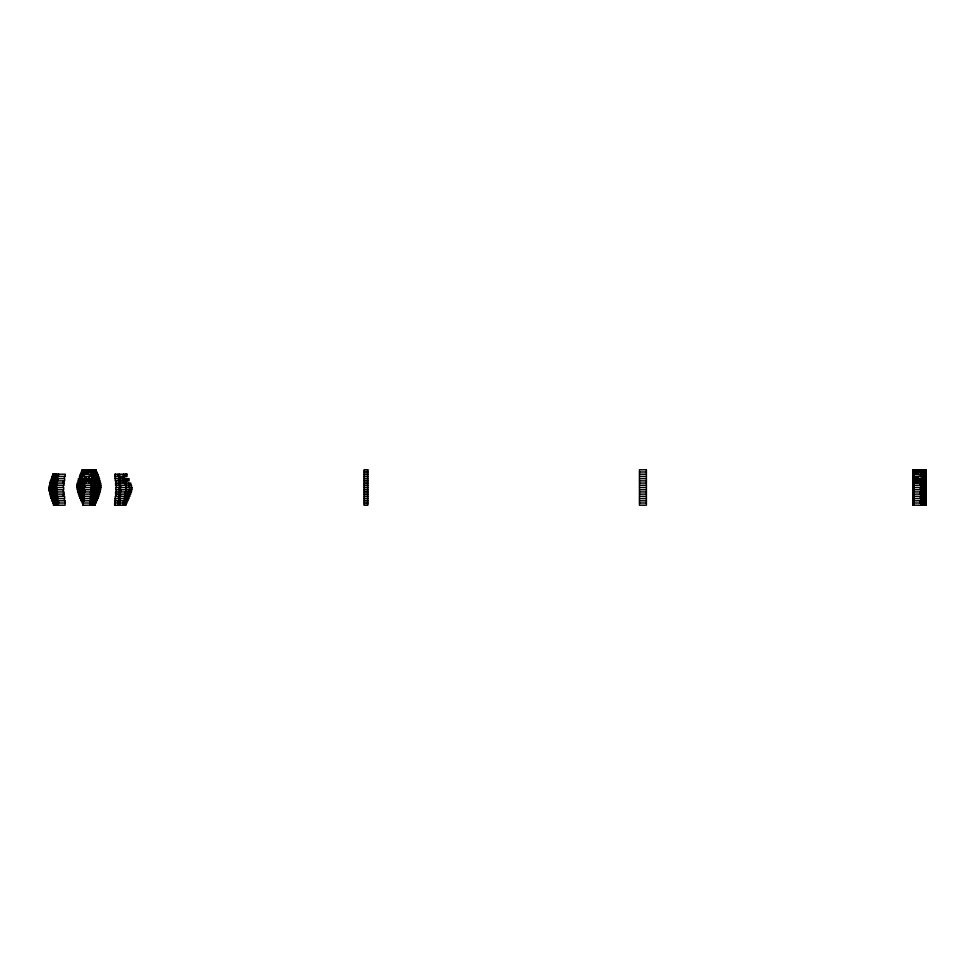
<?xml version="1.0" encoding="UTF-8"?>
<svg xmlns="http://www.w3.org/2000/svg" width="975" height="975" viewBox="0 0 975 975"><rect width="100%" height="100%" fill="white"/><g stroke="black" fill="none" stroke-linecap="round" stroke-linejoin="round"><path stroke-width="1.46" d="M95.916 469.779L82.119 469.779L82.119 471.997M912.832 469.779L926.189 469.779L926.177 471.997L912.771 471.997M364.443 471.997L367.77 471.997M639.478 471.997L646.401 471.997M97.841 476.422L97.841 474.216L81.169 474.216L81.169 471.997L96.854 471.997L96.854 474.216M364.443 474.216L367.77 474.216M639.478 474.216L646.401 474.216M912.771 474.216L926.189 474.216L926.177 476.422L912.771 476.422M51.882 478.64L51.882 476.422L65.252 476.422L65.252 474.216L52.723 474.216L52.687 478.64M364.443 476.422L367.77 476.422M639.478 476.422L646.401 476.422M54.892 478.64L51.638 478.64L51.638 480.858L53.991 480.858L53.991 478.64M55.392 478.64L64.618 478.64L64.618 480.858L54.173 480.858L54.186 474.216M115.233 478.64L129.066 478.64L129.066 480.858L115.233 480.858L115.269 476.422M364.443 478.64L367.77 478.64M639.478 478.64L646.401 478.64M912.771 478.64L926.189 478.64L926.189 480.858L912.771 480.858M51.419 480.858L50.456 480.858L50.347 487.5L49.323 487.5C49.64 479.481 49.518 497.786 49.323 489.718L50.347 489.718L50.456 496.36L51.419 496.36M99.499 480.858L78.171 480.858L78.232 485.282M99.925 480.858L99.913 485.282M364.443 480.858L367.77 480.858M639.478 480.858L646.401 480.858M50.407 483.076L51.419 483.076L51.419 478.64L51.285 480.858M53.284 483.076L53.918 483.076M100.644 483.076L77.817 483.076L77.817 489.718L81.023 489.718M364.443 483.076L367.77 483.076M639.478 483.076L646.401 483.076M912.771 483.076L926.189 483.076L926.25 505.221L912.771 505.221L912.941 469.779M49.762 485.282L64.07 485.282L64.07 483.076L54.624 483.076L54.624 480.858M97.512 485.282L100.973 485.282L100.973 487.5L97.512 487.5M364.443 485.282L367.77 485.282M639.478 485.282L646.401 485.282M912.771 485.282L926.25 485.282M51.066 487.5L52.138 487.5M53.284 487.5L52.516 487.5L52.516 485.282M364.443 487.5L367.77 487.5M639.478 487.5L646.401 487.5M912.771 487.5L926.25 487.5M49.055 489.718L48.75 487.5L48.969 489.718M51.066 489.718L52.138 489.718M53.284 489.718L52.516 489.718L52.516 491.924M82.046 489.718L82.778 489.718M95.477 489.718L96.708 489.718L96.708 491.924L83.74 491.924M364.443 489.718L367.77 489.718M639.478 489.718L646.401 489.718M912.771 489.718L926.25 489.718M49.762 491.924L64.07 491.924L64.07 494.142L54.624 494.142L54.624 496.36M364.443 491.924L367.77 491.924M639.478 491.924L646.401 491.924M912.771 491.924L926.25 491.924M50.407 494.142L51.419 494.142L51.163 498.578M53.284 494.142L53.918 494.142M82.778 494.142L83.387 494.142M83.667 494.142L93.186 494.142L93.186 496.36M93.6 494.142L94.368 494.142M94.831 494.142L96.001 494.142M364.443 494.142L367.77 494.142M639.478 494.142L646.401 494.142M912.771 494.142L926.25 494.142M53.991 498.578L53.991 496.36L51.638 496.36L51.638 498.578L54.892 498.578M96.757 496.36L98.658 496.36L98.755 491.924M364.443 496.36L367.77 496.36M639.478 496.36L646.401 496.36M912.771 496.36L926.25 496.36M55.392 498.578L64.618 498.578L64.618 496.36L54.173 496.36L54.295 505.221M81.169 498.578L92.698 498.578L92.698 500.784M92.991 498.578L93.697 498.578M97.841 496.36L97.841 498.578L93.893 498.578L93.893 500.784M115.233 498.578L129.066 498.578L129.066 496.36M364.443 498.578L367.77 498.578M639.478 498.578L646.401 498.578M912.771 498.578L926.25 498.578M51.882 498.578L51.882 500.784L65.252 500.784L65.252 503.003L56.245 503.003M81.169 500.784L96.854 500.784L96.854 498.578M127.079 500.784L114.831 500.784L114.831 503.003M364.443 500.784L367.77 500.784M639.478 500.784L646.401 500.784M912.771 500.784L926.25 500.784M55.977 503.003L52.723 503.003L52.687 498.578M82.656 503.003L82.278 498.578M364.443 503.003L367.77 503.003M639.478 503.003L646.401 503.003M912.771 503.003L926.25 503.003M83.033 505.221L95.062 505.221L95.16 496.36M926.043 469.779L926.14 505.221M925.848 469.779L925.945 471.997M925.945 474.216L925.848 476.422M925.945 478.64L925.848 480.858M925.848 483.076L925.933 505.221M925.58 485.282L925.58 487.5M925.58 489.718L925.58 491.924M925.58 494.142L925.58 496.36M925.58 498.578L925.58 500.784M925.58 503.003L925.58 505.221M925.555 505.221L925.372 469.779L925.287 471.997M925.287 474.216L925.287 476.422M925.287 478.64L925.287 480.858M925.287 483.076L925.287 485.282M925.287 487.5L925.287 489.718M925.287 491.924L925.287 494.142M925.287 496.36L925.287 498.578M925.287 500.784L925.287 503.003M925.153 485.282L925.153 487.5M925.153 489.718L925.153 491.924M925.153 494.142L925.153 496.36M925.153 498.578L925.153 500.784M925.153 503.003L925.153 505.221M924.861 469.779L924.897 505.221M924.532 469.779L924.532 471.997M924.532 474.216L924.532 476.422M924.532 478.64L924.532 480.858M924.532 483.076L924.532 485.282M924.532 487.5L924.532 489.718M924.532 491.924L924.532 494.142M924.532 496.36L924.532 498.578M924.532 500.784L924.532 503.003M923.764 471.997L923.764 474.216M923.764 476.422L923.764 478.64M923.764 480.858L923.764 483.076M923.764 485.282L923.764 487.5M923.764 489.718L923.764 491.924M923.764 494.142L923.764 496.36M923.764 498.578L923.764 500.784M923.764 503.003L923.764 505.221M923.727 485.282L923.727 487.5M923.727 489.718L923.727 491.924M923.727 494.142L923.727 496.36M923.727 498.578L923.727 500.784M923.727 503.003L923.727 505.221M923.106 485.282L923.106 487.5M923.106 489.718L923.106 491.924M923.106 494.142L923.106 496.36M923.106 498.578L923.106 500.784M923.106 503.003L923.106 505.221M922.862 471.997L922.862 474.216M922.862 476.422L922.862 478.64M922.862 480.858L922.862 483.076M922.862 485.282L922.862 487.5M922.862 489.718L922.862 491.924M922.862 494.142L922.862 496.36M922.862 498.578L922.862 500.784M922.862 503.003L922.862 505.221M922.679 469.779L922.679 471.997M922.679 474.216L922.679 476.422M922.679 478.64L922.679 480.858M922.679 483.076L922.679 485.282M922.679 487.5L922.679 489.718M922.679 491.924L922.679 494.142M922.679 496.36L922.679 498.578M922.679 500.784L922.679 503.003M922.399 469.779L922.399 471.997M922.399 474.216L922.399 476.422M922.399 478.64L922.399 480.858M922.399 483.076L922.399 485.282M922.399 487.5L922.399 489.718M922.399 491.924L922.399 494.142M922.399 496.36L922.399 498.578M922.399 500.784L922.399 503.003M921.424 471.997L921.424 474.216M921.424 476.422L921.424 478.64M921.424 480.858L921.424 483.076M921.436 485.282L921.424 487.5M921.424 489.718L921.436 491.924M921.424 494.142L921.436 496.36M921.424 498.578L921.436 500.784M921.424 503.003L921.436 505.221M920.961 469.779L920.936 471.997M920.961 474.216L920.936 476.422M920.936 478.64L920.961 480.858M920.961 483.076L920.936 485.282M920.936 487.5L920.961 489.718M920.961 491.924L920.936 494.142M920.936 496.36L920.961 498.578M920.936 500.784L920.961 503.003M920.693 485.282L920.693 487.5M920.693 489.718L920.693 491.924M920.693 494.142L920.693 496.36M920.693 498.578L920.693 500.784M920.693 503.003L920.693 505.221M920.205 469.779L920.205 471.997M920.205 474.216L920.205 476.422M920.205 478.64L920.205 480.858M920.205 483.076L920.205 485.282M920.205 487.5L920.205 489.718M920.205 491.924L920.205 494.142M920.205 496.36L920.205 498.578M920.205 500.784L920.205 503.003M918.828 469.779L918.828 471.997M918.828 478.64L918.828 480.858M918.426 469.779L918.389 474.216M918.389 476.422L918.389 483.076M918.17 471.997L918.17 474.216M918.17 476.422L918.17 478.64M918.17 480.858L918.17 483.076M917.999 469.779L917.999 471.997M917.999 478.64L917.999 480.858M917.719 469.779L917.719 471.997M917.719 478.64L917.719 480.858M917.548 469.779L917.621 471.997M917.548 478.64L917.621 480.858M917.048 469.779L917.097 474.216M917.097 476.422L917.097 483.076M916.512 469.779L916.512 471.997M916.512 478.64L916.512 480.858M916.147 469.779L916.147 471.997M916.147 478.64L916.147 480.858M915.891 469.779L915.818 471.997M915.891 478.64L915.818 480.858M915.696 471.997L915.696 474.216M915.696 476.422L915.696 478.64M915.696 480.858L915.696 483.076M915.22 469.779L915.22 471.997M915.22 478.64L915.22 480.858M915.159 469.779L915.159 471.997M915.159 478.64L915.159 480.858M914.952 469.779L914.952 471.997M914.952 478.64L914.952 480.858M914.635 471.997L914.635 474.216M914.635 476.422L914.635 478.64M914.635 480.858L914.635 483.076M914.465 469.779L914.465 471.997M914.465 478.64L914.465 480.858M914.197 469.779L914.197 471.997M914.197 478.64L914.197 480.858M914.002 485.282L914.002 487.5M914.002 489.718L914.002 491.924M914.002 494.142L914.002 496.36M914.002 498.578L914.002 500.784M914.002 503.003L914.002 505.221M913.941 469.779L913.88 471.997M913.88 474.216L913.941 476.422M913.88 478.64L913.941 480.858M913.941 483.076L913.953 505.221M913.612 476.422L913.453 480.858M913.612 480.858L913.612 483.076M913.648 489.718L913.453 494.142M913.648 494.142L913.612 496.36M913.648 503.003L913.612 505.221M913.453 469.779L913.453 476.422M913.453 483.076L913.453 489.718M913.453 496.36L913.453 503.003M913.307 469.779L913.307 505.221M913.063 471.997L913.063 474.216M913.063 476.422L913.063 478.64M913.063 480.858L913.063 483.076M913.063 485.282L913.063 487.5M913.063 489.718L913.063 491.924M913.063 494.142L913.063 496.36M913.063 498.578L913.063 500.784M913.063 503.003L913.063 505.221M367.49 469.779L367.49 505.221M364.443 469.779L364.443 505.221M131.479 487.5L131.479 485.282L115.574 485.282L115.574 483.076L130.784 483.076L130.784 485.282M131.479 489.718L131.479 491.924L115.574 491.924L115.574 494.142L130.784 494.142L130.784 491.924M129.98 494.142L129.968 496.36M129.675 487.5L129.675 489.718M129.517 485.282L129.517 491.924M129.163 485.282L129.163 487.5M129.163 489.718L129.163 491.924M128.785 483.076L128.785 485.282M128.785 491.924L128.785 494.142M128.444 483.076L128.444 485.282M128.444 491.924L128.432 496.36L115.233 496.36L115.269 500.784M128.091 494.142L128.091 496.36M128.066 498.578L128.066 500.784M127.554 478.64L127.554 480.858M127.554 496.36L127.554 498.578M127.359 478.64L127.359 480.858M127.213 478.64L127.213 480.858M127.213 496.36L127.213 498.578M127.018 478.64L127.018 480.858M127.079 498.578L127.03 503.003M126.726 498.578L126.726 500.784M126.579 485.282L126.579 487.5M126.579 489.718L126.579 491.924M126.445 487.5L126.445 489.718M126.092 474.216L126.092 476.422M126.141 480.858L126.141 483.076M126.092 500.784L126.092 503.003L114.636 503.003L114.636 505.221L125.946 505.221L125.946 503.003M125.982 485.282L125.982 487.5M125.982 489.718L125.982 491.924M125.751 474.216L125.751 476.422M125.738 480.858L125.848 485.282M125.848 487.5L125.848 489.718M125.848 491.924L125.848 496.36M125.751 500.784L125.751 503.003M125.556 503.003L125.556 505.221M125.336 480.858L125.336 483.076M125.239 483.076L125.239 485.282M125.239 491.924L125.251 496.36M125.214 503.003L125.214 505.221M124.995 478.64L124.995 480.858M124.995 496.36L124.922 500.784M124.8 478.64L124.8 480.858M124.471 476.422L124.373 483.076M124.398 496.36L124.312 500.784M124.057 478.64L124.008 474.216M124.008 500.784L123.886 505.221M123.398 474.216L123.398 476.422M123.362 480.858L123.362 483.076M123.398 500.784L123.277 505.221M123.106 476.422L123.106 478.64M122.423 478.64L122.423 480.858M122.094 476.422L122.094 478.64M120.815 485.282L120.815 487.5M120.815 489.718L120.815 491.924M120.522 480.858L120.522 483.076M120.473 487.5L120.473 489.718M120.522 494.142L120.522 496.36M120.23 483.076L120.23 485.282M120.23 491.924L120.23 494.142M120.157 476.422L120.157 478.64M120.157 498.578L120.157 500.784M119.888 478.64L119.888 480.858M119.888 496.36L119.888 498.578M119.742 503.003L119.742 505.221M119.498 474.216L119.498 476.422M119.413 485.282L119.413 487.5M119.413 489.718L119.413 491.924M119.498 500.784L119.498 503.003M119.108 480.858L119.108 483.076M119.06 487.5L119.06 489.718M119.108 494.142L119.108 496.36M118.816 483.076L118.816 485.282M118.816 491.924L118.816 494.142M118.743 476.422L118.743 478.64M118.743 498.578L118.743 500.784M118.487 478.64L118.487 480.858M118.487 496.36L118.487 498.578M118.328 503.003L118.328 505.221M118.085 474.216L118.085 476.422M118.085 500.784L118.085 503.003M116.5 483.076L116.5 485.282M116.5 491.924L116.5 494.142M116.159 485.282L116.305 487.5M116.159 489.718L116.305 491.924M115.854 480.858L115.867 483.076M115.854 494.142L115.867 496.36M115.367 474.216L115.489 478.64M115.489 498.578L115.367 503.003M115.074 503.003L115.074 505.221M100.596 483.076L100.596 485.282M100.644 487.5L100.644 489.718L97.817 489.718L97.817 491.924L100.072 491.924L100.023 487.5M100.327 483.076L100.327 489.718M99.779 483.076L99.779 489.718M99.499 483.076L99.474 478.64L78.914 478.64L78.914 480.858M99.645 489.718L99.474 494.142L97.695 494.142L97.78 498.578M99.328 478.64L99.328 480.858M99.413 491.924L99.328 494.142M99.157 478.64L99.157 480.858M99.206 483.076L99.206 485.282M99.206 487.5L99.206 489.718M99.157 491.924L99.157 494.142M98.889 478.64L98.938 483.076M98.889 485.282L98.889 487.5M98.938 489.718L98.999 494.142M98.755 480.858L98.658 476.422L98.512 478.64M98.463 485.282L98.463 487.5M98.463 494.142L98.512 496.36M98.268 478.64L98.268 476.422L79.499 476.422L79.499 478.64M98.329 483.076L98.329 485.282M98.329 487.5L98.243 491.924M98.268 494.142L98.402 496.36M98.183 478.64L98.183 480.858M98.183 491.924L98.207 496.36M97.902 483.076L97.902 485.282M97.902 487.5L97.902 489.718M97.78 474.216L97.695 478.64M97.573 474.216L97.512 476.422M97.5 478.64L97.5 480.858M97.512 496.36L97.573 498.578M97.329 474.216L97.329 476.422M97.232 494.142L97.329 498.578M97.073 478.64L97.073 480.858M97.073 494.142L97.5 491.924L96.708 500.784M96.708 471.997L96.757 476.422M96.708 480.858L96.708 483.076M96.61 483.076L96.61 485.282M96.61 487.5L96.61 489.718M96.33 474.216L96.33 476.422M96.391 500.784L96.33 496.36L79.499 496.36L79.499 494.142M96.123 471.997L96.123 474.216M96.037 485.282L96.037 487.5M96.123 498.578L96.123 500.784M95.916 471.997L95.879 469.779L95.648 471.997M95.903 474.216L96.001 480.858M96.001 491.924L95.916 503.003L82.887 503.003L82.887 500.784M95.769 500.784L95.769 503.003M95.574 469.779L95.574 471.997M95.574 480.858L95.477 485.282L97.171 485.282L97.171 487.5L95.477 487.5L95.574 491.924M95.526 498.578L95.574 503.003M95.257 469.779L95.257 471.997M95.257 500.784L95.257 503.003M95.075 469.779L95.16 476.422M94.953 469.779L94.953 471.997M94.831 476.422L94.868 480.858M94.831 496.36L94.892 489.718L94.039 489.718L94.039 487.5L95.221 487.5L95.221 485.282L94.039 485.282L94.039 483.076M94.953 500.784L94.941 505.221M94.66 483.076L94.66 489.718M94.526 469.779L94.526 471.997M94.526 500.784L94.514 505.221M94.234 478.64L94.234 480.858M94.258 489.718L94.368 496.36M94.38 503.003L94.38 505.221M94.161 469.779L94.161 471.997M94.027 474.216L94.027 476.422M94.027 496.36L94.027 498.578M94.161 500.784L94.088 505.221M93.893 471.997L93.893 474.216M93.624 474.216L93.624 476.422M93.6 478.64L93.576 483.076M93.697 500.784L93.576 489.718L83.74 489.718L83.704 500.784L83.582 498.578M93.186 476.422L93.186 478.64M93.259 483.076L93.259 485.282M93.259 487.5L93.259 489.718M93.027 469.779L93.027 471.997M92.991 474.216L92.991 476.422M92.991 496.36L93.027 503.003M92.905 469.779L92.905 471.997M92.942 478.64L92.942 480.858M92.942 491.924L92.942 494.142M92.905 500.784L92.857 505.221M92.698 471.997L92.698 474.216M92.491 474.216L92.491 476.422M92.381 485.282L92.381 487.5M92.491 496.36L92.491 498.578M92.284 469.779L92.284 471.997M92.284 500.784L92.32 505.221M91.967 469.779L91.967 471.997M92.137 480.858L92.137 483.076M92.028 485.282L92.028 487.5M92.137 489.718L92.137 491.924M91.967 500.784L91.967 503.003M91.748 476.422L91.748 478.64M91.821 483.076L91.821 485.282M91.821 487.5L91.845 491.924M91.748 494.142L91.748 496.36M91.553 496.36L91.504 491.924M91.504 478.64L91.504 480.858M91.467 483.076L91.467 485.282M91.467 487.5L91.467 489.718M91.26 471.997L91.26 474.216M91.223 478.64L91.223 480.858M91.297 485.282L91.297 487.5M91.223 491.924L91.223 494.142M91.187 498.578L91.26 500.784M91.053 474.216L91.053 476.422M91.114 489.718L91.114 491.924M91.053 496.36L91.053 498.578M90.894 474.216L90.894 476.422M90.724 483.076L90.724 485.282M90.724 487.5L90.724 489.718M90.821 494.142L90.894 498.578M90.785 503.003L90.785 505.221M90.541 500.784L90.724 505.221M90.492 478.64L90.492 480.858M90.492 491.924L90.492 494.142M90.456 498.578L90.504 503.003M90.163 474.216L90.163 476.422M90.163 496.36L90.163 498.578M90.053 503.003L90.053 505.221M89.761 469.779L89.761 471.997M89.761 500.784L89.761 503.003M88.957 480.858L88.957 483.076M88.798 476.422L88.798 478.64M88.883 480.858L88.883 483.076M88.506 476.422L88.664 480.858M88.091 469.779L88.018 474.216M88.25 478.64L88.25 480.858M87.665 469.779L87.665 471.997M87.433 478.64L87.433 480.858M87.019 469.779L87.019 471.997M86.678 469.779L86.678 471.997M86.799 478.64L86.799 480.858M86.361 471.997L86.361 474.216M86.287 478.64L86.287 480.858M86.117 469.779L86.117 471.997M85.995 476.422L85.995 478.64M85.702 480.858L85.702 483.076M85.483 469.779L85.483 471.997M85.276 485.282L85.276 487.5M85.227 469.779L85.227 471.997M85.093 489.718L85.093 491.924M84.959 471.997L84.959 474.216M84.862 478.64L84.874 480.858M84.679 469.779L84.679 471.997M84.618 469.779L84.618 471.997M84.581 476.422L84.472 480.858M84.472 485.282L84.545 487.5M84.435 489.718L84.435 491.924M84.313 469.779L84.313 471.997M84.228 474.216L84.228 476.422M84.289 480.858L84.228 485.282M84.228 487.5L84.289 491.924M84.228 496.36L84.264 500.784M84.082 474.216L84.143 476.422M84.167 478.64L84.167 480.858M84.106 485.282L84.106 487.5M84.167 491.924L84.082 498.578M83.984 469.779L83.984 471.997M83.984 483.076L83.984 485.282M83.984 487.5L83.984 489.718M83.752 469.779L83.752 471.997M83.618 474.216L83.618 476.422M83.74 478.64L83.74 480.858M83.789 485.282L83.789 487.5M83.302 469.779L83.411 476.422M83.387 478.64L83.387 480.858M83.289 505.221L83.387 491.924L82.046 491.924L82.18 483.076M83.021 469.779L83.021 471.997M83.021 500.784L83.192 505.221M82.887 469.779L82.887 471.997M82.96 474.216L82.96 476.422M82.96 496.36L82.96 498.578M82.631 469.779L82.631 471.997M82.778 478.64L82.778 480.858M82.778 483.076L82.778 485.282M82.778 487.5L82.778 496.36M82.631 500.784L82.631 503.003M82.266 469.779L82.278 474.216M82.022 478.64L81.949 474.216M82.119 500.784L82.119 503.003M81.815 478.64L81.815 480.858M81.815 494.142L81.815 491.924L78.171 491.924L78.232 487.5M81.9 500.784L82.022 494.142L78.914 494.142L78.914 491.924M81.766 474.216L81.766 476.422M81.766 496.36L81.766 498.578M81.571 471.997L81.425 476.422M81.583 485.282L81.583 487.5M81.425 496.36L81.571 500.784M81.01 476.422L81.01 478.64M81.023 480.858L80.986 485.282M80.986 487.5L81.023 491.924M81.01 494.142L81.01 496.36M81.083 498.578L81.083 500.784M80.84 476.422L80.84 474.216L80.425 476.422M80.791 478.64L80.791 480.858M80.791 491.924L80.425 498.578L80.535 491.924M80.535 478.64L80.535 480.858M80.401 485.282L80.401 487.5M80.303 476.422L80.194 480.858M80.194 491.924L80.194 494.142M80.084 474.216L80.084 476.422M80.011 480.858L79.974 485.282M79.974 487.5L80.011 491.924M80.084 496.36L80.084 498.578M79.913 476.422L79.901 478.64M79.816 489.718L79.816 491.924M79.901 494.142L79.901 496.36M79.645 483.076L79.645 485.282M79.645 487.5L79.645 489.718M79.463 489.718L79.463 491.924M79.316 478.64L79.316 480.858M79.304 483.076L79.304 489.718M79.316 491.924L79.17 496.36M79.133 485.282L79.133 487.5M78.792 485.282L78.792 487.5M78.585 480.858L78.585 483.076M78.585 489.718L78.585 491.924M78.366 478.64L78.366 480.858M78.366 491.924L78.366 494.142M77.671 489.718L77.671 491.924M77.123 483.076L77.123 485.282M77.123 487.5L77.123 489.718M76.733 485.282L76.733 487.5M65.069 503.003L65.069 505.221L53.467 505.221L53.406 500.784M64.399 476.422L64.399 478.64M64.399 498.578L64.399 500.784M63.789 480.858L63.789 483.076M63.789 494.142L63.789 496.36M63.314 485.282L63.314 487.5M63.314 489.718L63.314 491.924M62.997 480.858L62.997 483.076M62.997 494.142L62.997 496.36M58.537 474.216L58.537 476.422M58.537 500.784L58.537 503.003M58.342 503.003L58.342 505.221M57.891 478.64L57.891 480.858M57.891 496.36L57.891 498.578M57.805 474.216L57.671 478.64M57.671 498.578L57.757 505.221M57.549 503.003L57.549 505.221M57.342 483.076L57.342 485.282M57.342 491.924L57.342 494.142M57.098 478.64L57.074 483.076M57.074 494.142L57.098 498.578M56.891 476.422L56.977 480.858M56.952 487.5L56.952 489.718M56.977 496.36L56.879 500.784M56.599 485.282L56.599 487.5M56.599 489.718L56.599 491.924M56.55 483.076L56.55 485.282M56.55 491.924L56.55 494.142M56.294 474.216L56.294 476.422M56.282 480.858L56.282 485.282M56.282 491.924L56.282 496.36M56.294 500.784L56.245 505.221M56.123 480.858L56.123 483.076M56.16 487.5L56.16 489.718M56.123 494.142L56.123 496.36M55.843 474.216L55.843 476.422M55.807 485.282L55.807 491.924M55.843 500.784L55.977 505.221M55.392 476.422L55.465 480.858M55.514 485.282L55.514 487.5M55.514 489.718L55.514 491.924M55.465 496.36L55.392 500.784M55.575 503.003L55.575 505.221M55.209 474.216L55.258 476.422M55.258 500.784L55.343 505.221M54.892 476.422L54.807 480.858M54.771 483.076L54.771 485.282M54.771 491.924L54.771 494.142M54.807 496.36L54.892 500.784M54.502 503.003L54.502 505.221M54.271 487.5L54.271 489.718M54.015 485.282L54.015 487.5L63.68 487.5L63.68 489.718L54.015 489.718L54.015 491.924M53.783 474.216L53.783 476.422M53.918 480.858L53.918 485.282M53.918 491.924L53.918 496.36M53.783 500.784L53.918 505.221M53.588 474.216L53.588 476.422M53.588 500.784L53.722 505.221M53.406 474.216L53.406 476.422M53.186 476.422L53.186 478.64M53.284 480.858L53.284 496.36M53.186 498.578L53.186 500.784M53.101 474.216L53.052 476.422M53.077 480.858L51.833 485.282M53.077 496.36L51.833 491.924M53.052 500.784L53.101 503.003M52.808 474.216L52.906 480.858M52.906 483.076L52.906 485.282M52.906 491.924L52.906 494.142M52.906 496.36L52.808 503.003M52.662 487.5L52.662 489.718M52.406 476.422L52.406 478.64M52.406 498.578L52.406 500.784M52.199 476.422L52.333 480.858M52.138 485.282L52.138 491.924M52.126 496.36L52.199 500.784M51.968 476.422L51.992 483.076M51.992 494.142L51.968 500.784M51.163 496.36L51.285 498.578M51.041 480.858L51.041 496.36M50.737 480.858L50.895 485.282M50.712 491.924L50.834 496.36M50.542 480.858L50.59 483.076M50.59 494.142L50.542 496.36M50.139 485.282L50.139 491.924M367.77 469.779L364.175 469.779L364.175 505.221L367.77 505.221L367.77 469.779M646.401 469.779L639.478 469.779L639.478 505.221L646.401 505.221L646.401 469.779M127.03 474.216L114.831 474.216L114.831 476.422L127.03 476.422L127.03 474.216M50.042 483.076L49.762 494.142L50.042 483.076M93.819 485.282L77.342 485.282L77.342 487.5L93.819 487.5L93.819 485.282M132.027 487.5L115.806 487.5L115.806 489.718L132.027 489.718L132.027 487.5M923.398 471.997L923.398 469.779L923.313 471.997M923.398 476.422L923.398 474.216L923.313 476.422M923.398 480.858L923.398 478.64L923.313 480.858M923.398 485.282L923.398 483.076L923.313 485.282M923.398 489.718L923.398 487.5L923.313 489.718M923.398 494.142L923.398 491.924L923.313 494.142M923.398 498.578L923.398 496.36L923.313 498.578M923.398 503.003L923.398 500.784L923.313 503.003M90.541 471.997L90.541 469.779L90.504 471.997M87.287 471.997L87.287 469.779L87.262 471.997"/></g></svg>
